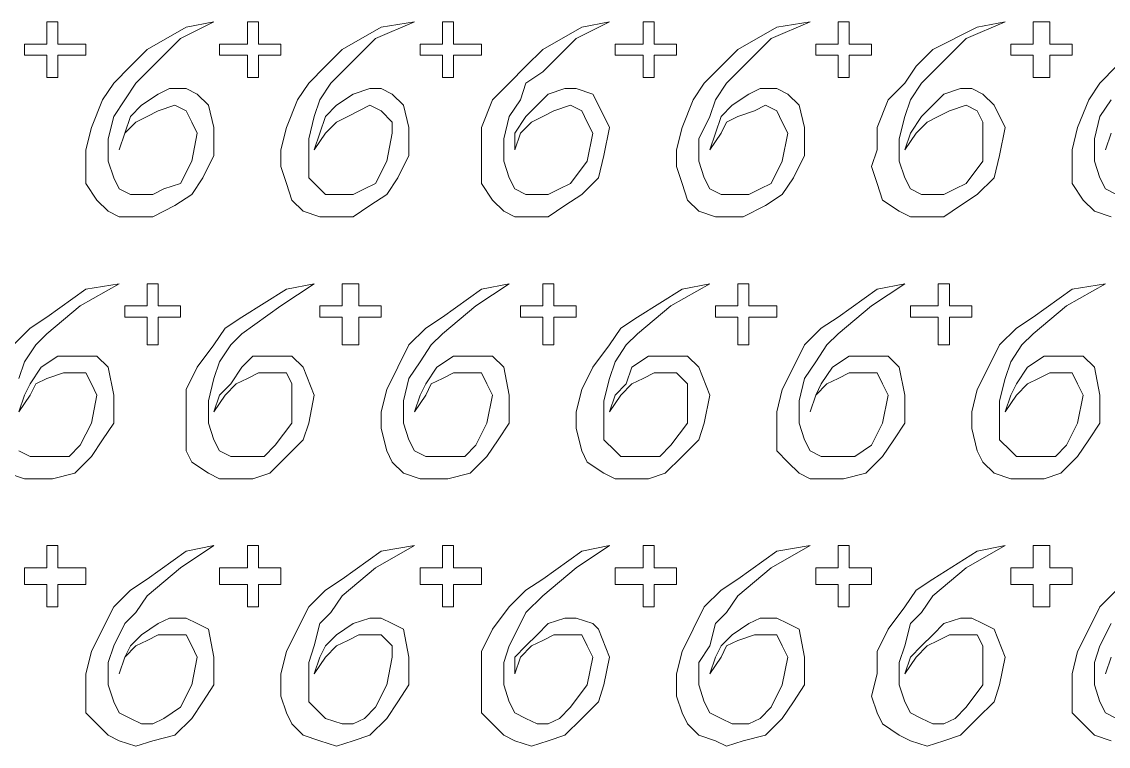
# Model space of a CAD drawing. Extents: x -66030 to 95157, y -13132 to 45879.
# Drawn here: x -6570 to -5809, y 25923 to 26431 of the extents above; entities that cross this region are included whole.
import ezdxf

# ---------------------------------------------------------------- set-up
doc = ezdxf.new("R2010")
doc.units = 0
doc.header["$LTSCALE"] = 100
doc.header["$MEASUREMENT"] = 0
doc.layers.get('0').update_dxf_attribs({"linetype": 'CONTINUOUS'})

msp = doc.modelspace()

# ---------------------------------------------------------------- linework, layer by layer
at = {"lineweight": 0}
for points in [[(-6568.48, 26415.02), (-6560.66, 26415.02), (-6552.85, 26415.02), (-6552.85, 26422.83), (-6552.85, 26430.64), (-6548.95, 26430.64), (-6545.04, 26430.64), (-6545.04, 26422.83), (-6545.04, 26415.02), (-6533.32, 26415.02), (-6525.51, 26415.02), (-6525.51, 26411.11), (-6525.51, 26407.21), (-6533.32, 26407.21), (-6545.04, 26407.21), (-6545.04, 26399.4), (-6545.04, 26391.58), (-6548.95, 26391.58), (-6552.85, 26391.58), (-6552.85, 26399.4), (-6552.85, 26407.21), (-6560.66, 26407.21), (-6568.48, 26407.21), (-6568.48, 26411.11), (-6568.48, 26415.02)], [(-6502.07, 26340.81), (-6498.17, 26352.53), (-6490.36, 26360.34), (-6482.54, 26364.24), (-6474.73, 26368.15), (-6463.02, 26372.06), (-6455.2, 26368.15), (-6451.3, 26360.34), (-6447.39, 26352.53), (-6451.3, 26333), (-6459.11, 26317.37), (-6470.83, 26313.47), (-6478.64, 26309.56), (-6486.45, 26309.56), (-6494.26, 26309.56), (-6502.07, 26313.47), (-6505.98, 26321.28), (-6509.89, 26333), (-6509.89, 26348.62), (-6505.98, 26364.24), (-6498.17, 26375.96), (-6490.36, 26387.68), (-6482.54, 26395.49), (-6459.11, 26418.93), (-6435.67, 26430.64), (-6455.2, 26426.74), (-6482.54, 26411.11), (-6494.26, 26399.4), (-6505.98, 26387.68), (-6513.79, 26375.96), (-6521.6, 26356.43), (-6525.51, 26340.81), (-6525.51, 26329.09), (-6525.51, 26317.37), (-6517.7, 26305.65), (-6509.89, 26297.84), (-6502.07, 26293.94), (-6490.36, 26293.94), (-6478.64, 26293.94), (-6463.02, 26301.75), (-6451.3, 26309.56), (-6443.49, 26321.28), (-6435.67, 26336.9), (-6435.67, 26356.43), (-6439.58, 26372.06), (-6447.39, 26379.87), (-6455.2, 26383.77), (-6466.92, 26383.77), (-6474.73, 26379.87), (-6486.45, 26372.06), (-6494.26, 26364.24), (-6498.17, 26352.53), (-6502.07, 26340.81)], [(-6431.77, 26415.02), (-6420.05, 26415.02), (-6412.24, 26415.02), (-6412.24, 26422.83), (-6412.24, 26430.64), (-6408.33, 26430.64), (-6404.43, 26430.64), (-6404.43, 26422.83), (-6404.43, 26415.02), (-6396.61, 26415.02), (-6388.8, 26415.02), (-6388.8, 26411.11), (-6388.8, 26407.21), (-6396.61, 26407.21), (-6404.43, 26407.21), (-6404.43, 26399.4), (-6404.43, 26391.58), (-6408.33, 26391.58), (-6412.24, 26391.58), (-6412.24, 26399.4), (-6412.24, 26407.21), (-6420.05, 26407.21), (-6431.77, 26407.21), (-6431.77, 26411.11), (-6431.77, 26415.02)], [(-6365.37, 26340.81), (-6357.55, 26352.53), (-6349.74, 26360.34), (-6341.93, 26364.24), (-6334.12, 26368.15), (-6326.31, 26372.06), (-6318.49, 26368.15), (-6310.68, 26360.34), (-6310.68, 26352.53), (-6314.59, 26333), (-6322.4, 26317.37), (-6330.21, 26313.47), (-6338.02, 26309.56), (-6345.84, 26309.56), (-6357.55, 26309.56), (-6361.46, 26313.47), (-6369.27, 26321.28), (-6369.27, 26333), (-6369.27, 26348.62), (-6365.37, 26364.24), (-6361.46, 26375.96), (-6353.65, 26387.68), (-6345.84, 26395.49), (-6322.4, 26418.93), (-6295.06, 26430.64), (-6318.49, 26426.74), (-6345.84, 26411.11), (-6357.55, 26399.4), (-6369.27, 26387.68), (-6377.08, 26375.96), (-6384.9, 26356.43), (-6388.8, 26340.81), (-6388.8, 26329.09), (-6384.9, 26317.37), (-6380.99, 26305.65), (-6373.18, 26297.84), (-6361.46, 26293.94), (-6349.74, 26293.94), (-6338.02, 26293.94), (-6326.31, 26301.75), (-6314.59, 26309.56), (-6306.78, 26321.28), (-6298.96, 26336.9), (-6298.96, 26356.43), (-6302.87, 26372.06), (-6310.68, 26379.87), (-6318.49, 26383.77), (-6326.31, 26383.77), (-6338.02, 26379.87), (-6349.74, 26372.06), (-6357.55, 26364.24), (-6361.46, 26352.53), (-6365.37, 26340.81)], [(-6291.15, 26415.02), (-6283.34, 26415.02), (-6275.53, 26415.02), (-6275.53, 26422.83), (-6275.53, 26430.64), (-6271.62, 26430.64), (-6267.72, 26430.64), (-6267.72, 26422.83), (-6267.72, 26415.02), (-6259.9, 26415.02), (-6248.19, 26415.02), (-6248.19, 26411.11), (-6248.19, 26407.21), (-6259.9, 26407.21), (-6267.72, 26407.21), (-6267.72, 26399.4), (-6267.72, 26391.58), (-6271.62, 26391.58), (-6275.53, 26391.58), (-6275.53, 26399.4), (-6275.53, 26407.21), (-6283.34, 26407.21), (-6291.15, 26407.21), (-6291.15, 26411.11), (-6291.15, 26415.02)], [(-6224.75, 26340.81), (-6220.85, 26352.53), (-6213.03, 26360.34), (-6205.22, 26364.24), (-6197.41, 26368.15), (-6185.69, 26372.06), (-6177.88, 26368.15), (-6173.97, 26360.34), (-6170.07, 26352.53), (-6173.97, 26333), (-6185.69, 26317.37), (-6193.5, 26313.47), (-6201.32, 26309.56), (-6209.13, 26309.56), (-6216.94, 26309.56), (-6224.75, 26313.47), (-6228.66, 26321.28), (-6232.56, 26333), (-6232.56, 26348.62), (-6228.66, 26364.24), (-6220.85, 26375.96), (-6216.94, 26387.68), (-6205.22, 26395.49), (-6181.79, 26418.93), (-6158.35, 26430.64), (-6177.88, 26426.74), (-6205.22, 26411.11), (-6216.94, 26399.4), (-6228.66, 26387.68), (-6240.37, 26375.96), (-6248.19, 26356.43), (-6248.19, 26340.81), (-6248.19, 26329.09), (-6248.19, 26317.37), (-6240.37, 26305.65), (-6232.56, 26297.84), (-6224.75, 26293.94), (-6213.03, 26293.94), (-6201.32, 26293.94), (-6189.6, 26301.75), (-6177.88, 26309.56), (-6166.16, 26321.28), (-6162.26, 26336.9), (-6158.35, 26356.43), (-6166.16, 26372.06), (-6170.07, 26379.87), (-6181.79, 26383.77), (-6189.6, 26383.77), (-6201.32, 26379.87), (-6209.13, 26372.06), (-6216.94, 26364.24), (-6224.75, 26352.53), (-6224.75, 26340.81)], [(-6154.44, 26415.02), (-6146.63, 26415.02), (-6134.91, 26415.02), (-6134.91, 26422.83), (-6134.91, 26430.64), (-6131.01, 26430.64), (-6127.1, 26430.64), (-6127.1, 26422.83), (-6127.1, 26415.02), (-6119.29, 26415.02), (-6111.48, 26415.02), (-6111.48, 26411.11), (-6111.48, 26407.21), (-6119.29, 26407.21), (-6127.1, 26407.21), (-6127.1, 26399.4), (-6127.1, 26391.58), (-6131.01, 26391.58), (-6134.91, 26391.58), (-6134.91, 26399.4), (-6134.91, 26407.21), (-6146.63, 26407.21), (-6154.44, 26407.21), (-6154.44, 26411.11), (-6154.44, 26415.02)], [(-6088.04, 26340.81), (-6080.23, 26352.53), (-6076.32, 26360.34), (-6068.51, 26364.24), (-6056.79, 26368.15), (-6048.98, 26372.06), (-6041.17, 26368.15), (-6037.26, 26360.34), (-6033.36, 26352.53), (-6037.26, 26333), (-6045.08, 26317.37), (-6052.89, 26313.47), (-6060.7, 26309.56), (-6072.42, 26309.56), (-6080.23, 26309.56), (-6088.04, 26313.47), (-6091.95, 26321.28), (-6095.85, 26333), (-6095.85, 26348.62), (-6088.04, 26364.24), (-6084.14, 26375.96), (-6076.32, 26387.68), (-6068.51, 26395.49), (-6045.08, 26418.93), (-6017.73, 26430.64), (-6041.17, 26426.74), (-6068.51, 26411.11), (-6080.23, 26399.4), (-6091.95, 26387.68), (-6099.76, 26375.96), (-6107.57, 26356.43), (-6111.48, 26340.81), (-6111.48, 26329.09), (-6107.57, 26317.37), (-6103.67, 26305.65), (-6095.85, 26297.84), (-6084.14, 26293.94), (-6076.32, 26293.94), (-6064.61, 26293.94), (-6048.98, 26301.75), (-6037.26, 26309.56), (-6029.45, 26321.28), (-6021.64, 26336.9), (-6021.64, 26356.43), (-6025.55, 26372.06), (-6033.36, 26379.87), (-6041.17, 26383.77), (-6052.89, 26383.77), (-6060.7, 26379.87), (-6072.42, 26372.06), (-6080.23, 26364.24), (-6084.14, 26352.53), (-6088.04, 26340.81)], [(-6013.83, 26415.02), (-6006.02, 26415.02), (-5998.2, 26415.02), (-5998.2, 26422.83), (-5998.2, 26430.64), (-5994.3, 26430.64), (-5990.39, 26430.64), (-5990.39, 26422.83), (-5990.39, 26415.02), (-5982.58, 26415.02), (-5974.77, 26415.02), (-5974.77, 26411.11), (-5974.77, 26407.21), (-5982.58, 26407.21), (-5990.39, 26407.21), (-5990.39, 26399.4), (-5990.39, 26391.58), (-5994.3, 26391.58), (-5998.2, 26391.58), (-5998.2, 26399.4), (-5998.2, 26407.21), (-6006.02, 26407.21), (-6013.83, 26407.21), (-6013.83, 26411.11), (-6013.83, 26415.02)], [(-5951.33, 26340.81), (-5943.52, 26352.53), (-5935.71, 26360.34), (-5927.9, 26364.24), (-5920.09, 26368.15), (-5908.37, 26372.06), (-5900.56, 26368.15), (-5896.65, 26360.34), (-5896.65, 26352.53), (-5896.65, 26333), (-5908.37, 26317.37), (-5916.18, 26313.47), (-5923.99, 26309.56), (-5931.8, 26309.56), (-5939.62, 26309.56), (-5947.43, 26313.47), (-5951.33, 26321.28), (-5955.24, 26333), (-5955.24, 26348.62), (-5951.33, 26364.24), (-5947.43, 26375.96), (-5939.62, 26387.68), (-5931.8, 26395.49), (-5908.37, 26418.93), (-5881.03, 26430.64), (-5900.56, 26426.74), (-5931.8, 26411.11), (-5943.52, 26399.4), (-5951.33, 26387.68), (-5963.05, 26375.96), (-5970.86, 26356.43), (-5970.86, 26340.81), (-5974.77, 26329.09), (-5970.86, 26317.37), (-5966.96, 26305.65), (-5955.24, 26297.84), (-5947.43, 26293.94), (-5935.71, 26293.94), (-5923.99, 26293.94), (-5912.27, 26301.75), (-5900.56, 26309.56), (-5888.84, 26321.28), (-5884.93, 26336.9), (-5881.03, 26356.43), (-5888.84, 26372.06), (-5896.65, 26379.87), (-5904.46, 26383.77), (-5912.27, 26383.77), (-5923.99, 26379.87), (-5931.8, 26372.06), (-5939.62, 26364.24), (-5947.43, 26352.53), (-5951.33, 26340.81)], [(-5877.12, 26415.02), (-5869.31, 26415.02), (-5861.5, 26415.02), (-5861.5, 26422.83), (-5861.5, 26430.64), (-5857.59, 26430.64), (-5849.78, 26430.64), (-5849.78, 26422.83), (-5849.78, 26415.02), (-5841.97, 26415.02), (-5834.15, 26415.02), (-5834.15, 26411.11), (-5834.15, 26407.21), (-5841.97, 26407.21), (-5849.78, 26407.21), (-5849.78, 26399.4), (-5849.78, 26391.58), (-5857.59, 26391.58), (-5861.5, 26391.58), (-5861.5, 26399.4), (-5861.5, 26407.21), (-5869.31, 26407.21), (-5877.12, 26407.21), (-5877.12, 26411.11), (-5877.12, 26415.02)], [(-6498.17, 26231.44), (-6490.36, 26231.44), (-6482.54, 26231.44), (-6482.54, 26239.25), (-6482.54, 26247.06), (-6478.64, 26247.06), (-6474.73, 26247.06), (-6474.73, 26239.25), (-6474.73, 26231.44), (-6466.92, 26231.44), (-6459.11, 26231.44), (-6459.11, 26227.53), (-6459.11, 26223.63), (-6466.92, 26223.63), (-6474.73, 26223.63), (-6474.73, 26211.91), (-6474.73, 26204.1), (-6478.64, 26204.1), (-6482.54, 26204.1), (-6482.54, 26211.91), (-6482.54, 26223.63), (-6490.36, 26223.63), (-6498.17, 26223.63), (-6498.17, 26227.53), (-6498.17, 26231.44)], [(-6435.67, 26157.23), (-6427.86, 26168.94), (-6420.05, 26176.76), (-6412.24, 26180.66), (-6404.43, 26184.57), (-6392.71, 26184.57), (-6384.9, 26184.57), (-6380.99, 26176.76), (-6380.99, 26168.94), (-6380.99, 26149.41), (-6392.71, 26133.79), (-6400.52, 26125.98), (-6408.33, 26125.98), (-6416.14, 26125.98), (-6423.96, 26125.98), (-6431.77, 26129.89), (-6435.67, 26137.7), (-6439.58, 26149.41), (-6439.58, 26165.04), (-6435.67, 26180.66), (-6431.77, 26192.38), (-6423.96, 26204.1), (-6416.14, 26211.91), (-6388.8, 26231.44), (-6365.37, 26247.06), (-6384.9, 26243.16), (-6416.14, 26223.63), (-6427.86, 26215.82), (-6435.67, 26204.1), (-6447.39, 26188.47), (-6455.2, 26172.85), (-6455.2, 26157.23), (-6455.2, 26145.51), (-6455.2, 26129.89), (-6451.3, 26122.07), (-6439.58, 26114.26), (-6431.77, 26110.36), (-6420.05, 26110.36), (-6408.33, 26110.36), (-6396.61, 26114.26), (-6384.9, 26125.98), (-6373.18, 26137.7), (-6369.27, 26149.41), (-6365.37, 26168.94), (-6373.18, 26188.47), (-6380.99, 26196.29), (-6388.8, 26196.29), (-6396.61, 26196.29), (-6408.33, 26196.29), (-6416.14, 26188.47), (-6423.96, 26176.76), (-6431.77, 26168.94), (-6435.67, 26157.23)], [(-6361.46, 26231.44), (-6353.65, 26231.44), (-6345.84, 26231.44), (-6345.84, 26239.25), (-6345.84, 26247.06), (-6338.02, 26247.06), (-6334.12, 26247.06), (-6334.12, 26239.25), (-6334.12, 26231.44), (-6326.31, 26231.44), (-6318.49, 26231.44), (-6318.49, 26227.53), (-6318.49, 26223.63), (-6326.31, 26223.63), (-6334.12, 26223.63), (-6334.12, 26211.91), (-6334.12, 26204.1), (-6338.02, 26204.1), (-6345.84, 26204.1), (-6345.84, 26211.91), (-6345.84, 26223.63), (-6353.65, 26223.63), (-6361.46, 26223.63), (-6361.46, 26227.53), (-6361.46, 26231.44)], [(-6295.06, 26157.23), (-6287.25, 26168.94), (-6283.34, 26176.76), (-6275.53, 26180.66), (-6267.72, 26184.57), (-6256, 26184.57), (-6248.19, 26184.57), (-6244.28, 26176.76), (-6240.37, 26168.94), (-6244.28, 26149.41), (-6252.09, 26133.79), (-6259.9, 26125.98), (-6271.62, 26125.98), (-6279.43, 26125.98), (-6287.25, 26125.98), (-6295.06, 26129.89), (-6298.96, 26137.7), (-6302.87, 26149.41), (-6302.87, 26165.04), (-6298.96, 26180.66), (-6291.15, 26192.38), (-6283.34, 26204.1), (-6275.53, 26211.91), (-6252.09, 26231.44), (-6228.66, 26247.06), (-6248.19, 26243.16), (-6275.53, 26223.63), (-6287.25, 26215.82), (-6298.96, 26204.1), (-6306.78, 26188.47), (-6314.59, 26172.85), (-6318.49, 26157.23), (-6318.49, 26145.51), (-6314.59, 26129.89), (-6310.68, 26122.07), (-6302.87, 26114.26), (-6291.15, 26110.36), (-6283.34, 26110.36), (-6271.62, 26110.36), (-6256, 26114.26), (-6244.28, 26125.98), (-6236.47, 26137.7), (-6228.66, 26149.41), (-6228.66, 26168.94), (-6232.56, 26188.47), (-6240.37, 26196.29), (-6248.19, 26196.29), (-6259.9, 26196.29), (-6267.72, 26196.29), (-6279.43, 26188.47), (-6287.25, 26176.76), (-6291.15, 26168.94), (-6295.06, 26157.23)], [(-6220.85, 26231.44), (-6213.03, 26231.44), (-6205.22, 26231.44), (-6205.22, 26239.25), (-6205.22, 26247.06), (-6201.32, 26247.06), (-6197.41, 26247.06), (-6197.41, 26239.25), (-6197.41, 26231.44), (-6189.6, 26231.44), (-6181.79, 26231.44), (-6181.79, 26227.53), (-6181.79, 26223.63), (-6189.6, 26223.63), (-6197.41, 26223.63), (-6197.41, 26211.91), (-6197.41, 26204.1), (-6201.32, 26204.1), (-6205.22, 26204.1), (-6205.22, 26211.91), (-6205.22, 26223.63), (-6213.03, 26223.63), (-6220.85, 26223.63), (-6220.85, 26227.53), (-6220.85, 26231.44)], [(-6158.35, 26157.23), (-6150.54, 26168.94), (-6142.73, 26176.76), (-6134.91, 26180.66), (-6127.1, 26184.57), (-6119.29, 26184.57), (-6111.48, 26184.57), (-6103.67, 26176.76), (-6103.67, 26168.94), (-6103.67, 26149.41), (-6115.38, 26133.79), (-6123.2, 26125.98), (-6131.01, 26125.98), (-6138.82, 26125.98), (-6150.54, 26125.98), (-6154.44, 26129.89), (-6162.26, 26137.7), (-6162.26, 26149.41), (-6162.26, 26165.04), (-6158.35, 26180.66), (-6154.44, 26192.38), (-6146.63, 26204.1), (-6138.82, 26211.91), (-6115.38, 26231.44), (-6088.04, 26247.06), (-6107.57, 26243.16), (-6138.82, 26223.63), (-6150.54, 26215.82), (-6158.35, 26204.1), (-6170.07, 26188.47), (-6177.88, 26172.85), (-6181.79, 26157.23), (-6181.79, 26145.51), (-6177.88, 26129.89), (-6173.97, 26122.07), (-6162.26, 26114.26), (-6154.44, 26110.36), (-6142.73, 26110.36), (-6131.01, 26110.36), (-6119.29, 26114.26), (-6107.57, 26125.98), (-6095.85, 26137.7), (-6091.95, 26149.41), (-6088.04, 26168.94), (-6095.85, 26188.47), (-6103.67, 26196.29), (-6111.48, 26196.29), (-6119.29, 26196.29), (-6131.01, 26196.29), (-6142.73, 26188.47), (-6146.63, 26176.76), (-6154.44, 26168.94), (-6158.35, 26157.23)], [(-6084.14, 26231.44), (-6076.32, 26231.44), (-6068.51, 26231.44), (-6068.51, 26239.25), (-6068.51, 26247.06), (-6064.61, 26247.06), (-6060.7, 26247.06), (-6060.7, 26239.25), (-6060.7, 26231.44), (-6048.98, 26231.44), (-6041.17, 26231.44), (-6041.17, 26227.53), (-6041.17, 26223.63), (-6048.98, 26223.63), (-6060.7, 26223.63), (-6060.7, 26211.91), (-6060.7, 26204.1), (-6064.61, 26204.1), (-6068.51, 26204.1), (-6068.51, 26211.91), (-6068.51, 26223.63), (-6076.32, 26223.63), (-6084.14, 26223.63), (-6084.14, 26227.53), (-6084.14, 26231.44)], [(-6017.73, 26157.23), (-6013.83, 26168.94), (-6006.02, 26176.76), (-5998.2, 26180.66), (-5990.39, 26184.57), (-5978.68, 26184.57), (-5970.86, 26184.57), (-5966.96, 26176.76), (-5963.05, 26168.94), (-5966.96, 26149.41), (-5974.77, 26133.79), (-5986.49, 26125.98), (-5994.3, 26125.98), (-6002.11, 26125.98), (-6009.92, 26125.98), (-6017.73, 26129.89), (-6021.64, 26137.7), (-6025.55, 26149.41), (-6025.55, 26165.04), (-6021.64, 26180.66), (-6013.83, 26192.38), (-6006.02, 26204.1), (-5998.2, 26211.91), (-5974.77, 26231.44), (-5951.33, 26247.06), (-5970.86, 26243.16), (-5998.2, 26223.63), (-6009.92, 26215.82), (-6021.64, 26204.1), (-6029.45, 26188.47), (-6037.26, 26172.85), (-6041.17, 26157.23), (-6041.17, 26145.51), (-6041.17, 26129.89), (-6033.36, 26122.07), (-6025.55, 26114.26), (-6017.73, 26110.36), (-6006.02, 26110.36), (-5994.3, 26110.36), (-5978.68, 26114.26), (-5966.96, 26125.98), (-5959.15, 26137.7), (-5951.33, 26149.41), (-5951.33, 26168.94), (-5955.24, 26188.47), (-5963.05, 26196.29), (-5974.77, 26196.29), (-5982.58, 26196.29), (-5990.39, 26196.29), (-6002.11, 26188.47), (-6009.92, 26176.76), (-6013.83, 26168.94), (-6017.73, 26157.23)], [(-5947.43, 26231.44), (-5935.71, 26231.44), (-5927.9, 26231.44), (-5927.9, 26239.25), (-5927.9, 26247.06), (-5923.99, 26247.06), (-5920.09, 26247.06), (-5920.09, 26239.25), (-5920.09, 26231.44), (-5912.27, 26231.44), (-5904.46, 26231.44), (-5904.46, 26227.53), (-5904.46, 26223.63), (-5912.27, 26223.63), (-5920.09, 26223.63), (-5920.09, 26211.91), (-5920.09, 26204.1), (-5923.99, 26204.1), (-5927.9, 26204.1), (-5927.9, 26211.91), (-5927.9, 26223.63), (-5935.71, 26223.63), (-5947.43, 26223.63), (-5947.43, 26227.53), (-5947.43, 26231.44)], [(-5881.03, 26157.23), (-5873.21, 26168.94), (-5865.4, 26176.76), (-5857.59, 26180.66), (-5849.78, 26184.57), (-5841.97, 26184.57), (-5834.15, 26184.57), (-5830.25, 26176.76), (-5826.34, 26168.94), (-5830.25, 26149.41), (-5838.06, 26133.79), (-5845.87, 26125.98), (-5853.68, 26125.98), (-5861.5, 26125.98), (-5873.21, 26125.98), (-5877.12, 26129.89), (-5884.93, 26137.7), (-5884.93, 26149.41), (-5884.93, 26165.04), (-5881.03, 26180.66), (-5877.12, 26192.38), (-5869.31, 26204.1), (-5861.5, 26211.91), (-5838.06, 26231.44), (-5810.72, 26247.06), (-5834.15, 26243.16), (-5861.5, 26223.63), (-5873.21, 26215.82), (-5884.93, 26204.1), (-5892.74, 26188.47), (-5900.56, 26172.85), (-5904.46, 26157.23), (-5904.46, 26145.51), (-5900.56, 26129.89), (-5896.65, 26122.07), (-5888.84, 26114.26), (-5877.12, 26110.36), (-5865.4, 26110.36), (-5853.68, 26110.36), (-5841.97, 26114.26), (-5830.25, 26125.98), (-5822.44, 26137.7), (-5814.62, 26149.41), (-5814.62, 26168.94), (-5818.53, 26188.47), (-5826.34, 26196.29), (-5834.15, 26196.29), (-5845.87, 26196.29), (-5853.68, 26196.29), (-5865.4, 26188.47), (-5873.21, 26176.76), (-5877.12, 26168.94), (-5881.03, 26157.23)], [(-6568.48, 26047.86), (-6560.66, 26047.86), (-6552.85, 26047.86), (-6552.85, 26055.67), (-6552.85, 26063.48), (-6548.95, 26063.48), (-6545.04, 26063.48), (-6545.04, 26055.67), (-6545.04, 26047.86), (-6533.32, 26047.86), (-6525.51, 26047.86), (-6525.51, 26040.05), (-6525.51, 26036.14), (-6533.32, 26036.14), (-6545.04, 26036.14), (-6545.04, 26028.33), (-6545.04, 26020.52), (-6548.95, 26020.52), (-6552.85, 26020.52), (-6552.85, 26028.33), (-6552.85, 26036.14), (-6560.66, 26036.14), (-6568.48, 26036.14), (-6568.48, 26040.05), (-6568.48, 26047.86)], [(-6502.07, 25973.65), (-6498.17, 25985.36), (-6490.36, 25993.18), (-6482.54, 25997.08), (-6474.73, 26000.99), (-6463.02, 26000.99), (-6455.2, 26000.99), (-6451.3, 25993.18), (-6447.39, 25985.36), (-6451.3, 25965.83), (-6459.11, 25950.21), (-6470.83, 25942.4), (-6478.64, 25938.49), (-6486.45, 25938.49), (-6494.26, 25942.4), (-6502.07, 25946.3), (-6505.98, 25954.12), (-6509.89, 25965.83), (-6509.89, 25981.46), (-6505.98, 25993.18), (-6498.17, 26008.8), (-6490.36, 26016.61), (-6482.54, 26028.33), (-6459.11, 26047.86), (-6435.67, 26063.48), (-6455.2, 26059.58), (-6482.54, 26040.05), (-6494.26, 26032.24), (-6505.98, 26020.52), (-6513.79, 26004.89), (-6521.6, 25989.27), (-6525.51, 25973.65), (-6525.51, 25958.02), (-6525.51, 25946.3), (-6517.7, 25938.49), (-6509.89, 25930.68), (-6502.07, 25926.77), (-6490.36, 25922.87), (-6478.64, 25926.77), (-6463.02, 25930.68), (-6451.3, 25942.4), (-6443.49, 25954.12), (-6435.67, 25965.83), (-6435.67, 25985.36), (-6439.58, 26004.89), (-6447.39, 26008.8), (-6455.2, 26012.71), (-6466.92, 26012.71), (-6474.73, 26008.8), (-6486.45, 26000.99), (-6494.26, 25993.18), (-6498.17, 25985.36), (-6502.07, 25973.65)], [(-6431.77, 26047.86), (-6420.05, 26047.86), (-6412.24, 26047.86), (-6412.24, 26055.67), (-6412.24, 26063.48), (-6408.33, 26063.48), (-6404.43, 26063.48), (-6404.43, 26055.67), (-6404.43, 26047.86), (-6396.61, 26047.86), (-6388.8, 26047.86), (-6388.8, 26040.05), (-6388.8, 26036.14), (-6396.61, 26036.14), (-6404.43, 26036.14), (-6404.43, 26028.33), (-6404.43, 26020.52), (-6408.33, 26020.52), (-6412.24, 26020.52), (-6412.24, 26028.33), (-6412.24, 26036.14), (-6420.05, 26036.14), (-6431.77, 26036.14), (-6431.77, 26040.05), (-6431.77, 26047.86)], [(-6365.37, 25973.65), (-6357.55, 25985.36), (-6349.74, 25993.18), (-6341.93, 25997.08), (-6334.12, 26000.99), (-6326.31, 26000.99), (-6318.49, 26000.99), (-6310.68, 25993.18), (-6310.68, 25985.36), (-6314.59, 25965.83), (-6322.4, 25950.21), (-6330.21, 25942.4), (-6338.02, 25938.49), (-6345.84, 25938.49), (-6357.55, 25942.4), (-6361.46, 25946.3), (-6369.27, 25954.12), (-6369.27, 25965.83), (-6369.27, 25981.46), (-6365.37, 25993.18), (-6361.46, 26008.8), (-6353.65, 26016.61), (-6345.84, 26028.33), (-6322.4, 26047.86), (-6295.06, 26063.48), (-6318.49, 26059.58), (-6345.84, 26040.05), (-6357.55, 26032.24), (-6369.27, 26020.52), (-6377.08, 26004.89), (-6384.9, 25989.27), (-6388.8, 25973.65), (-6388.8, 25958.02), (-6384.9, 25946.3), (-6380.99, 25938.49), (-6373.18, 25930.68), (-6361.46, 25926.77), (-6349.74, 25922.87), (-6338.02, 25926.77), (-6326.31, 25930.68), (-6314.59, 25942.4), (-6306.78, 25954.12), (-6298.96, 25965.83), (-6298.96, 25985.36), (-6302.87, 26004.89), (-6310.68, 26008.8), (-6318.49, 26012.71), (-6326.31, 26012.71), (-6338.02, 26008.8), (-6349.74, 26000.99), (-6357.55, 25993.18), (-6361.46, 25985.36), (-6365.37, 25973.65)], [(-6291.15, 26047.86), (-6283.34, 26047.86), (-6275.53, 26047.86), (-6275.53, 26055.67), (-6275.53, 26063.48), (-6271.62, 26063.48), (-6267.72, 26063.48), (-6267.72, 26055.67), (-6267.72, 26047.86), (-6259.9, 26047.86), (-6248.19, 26047.86), (-6248.19, 26040.05), (-6248.19, 26036.14), (-6259.9, 26036.14), (-6267.72, 26036.14), (-6267.72, 26028.33), (-6267.72, 26020.52), (-6271.62, 26020.52), (-6275.53, 26020.52), (-6275.53, 26028.33), (-6275.53, 26036.14), (-6283.34, 26036.14), (-6291.15, 26036.14), (-6291.15, 26040.05), (-6291.15, 26047.86)], [(-6224.75, 25973.65), (-6220.85, 25985.36), (-6213.03, 25993.18), (-6205.22, 25997.08), (-6197.41, 26000.99), (-6185.69, 26000.99), (-6177.88, 26000.99), (-6173.97, 25993.18), (-6170.07, 25985.36), (-6173.97, 25965.83), (-6185.69, 25950.21), (-6193.5, 25942.4), (-6201.32, 25938.49), (-6209.13, 25938.49), (-6216.94, 25942.4), (-6224.75, 25946.3), (-6228.66, 25954.12), (-6232.56, 25965.83), (-6232.56, 25981.46), (-6228.66, 25993.18), (-6220.85, 26008.8), (-6216.94, 26016.61), (-6205.22, 26028.33), (-6181.79, 26047.86), (-6158.35, 26063.48), (-6177.88, 26059.58), (-6205.22, 26040.05), (-6216.94, 26032.24), (-6228.66, 26020.52), (-6240.37, 26004.89), (-6248.19, 25989.27), (-6248.19, 25973.65), (-6248.19, 25958.02), (-6248.19, 25946.3), (-6240.37, 25938.49), (-6232.56, 25930.68), (-6224.75, 25926.77), (-6213.03, 25922.87), (-6201.32, 25926.77), (-6189.6, 25930.68), (-6177.88, 25942.4), (-6166.16, 25954.12), (-6162.26, 25965.83), (-6158.35, 25985.36), (-6166.16, 26004.89), (-6170.07, 26008.8), (-6181.79, 26012.71), (-6189.6, 26012.71), (-6201.32, 26008.8), (-6209.13, 26000.99), (-6216.94, 25993.18), (-6224.75, 25985.36), (-6224.75, 25973.65)], [(-6154.44, 26047.86), (-6146.63, 26047.86), (-6134.91, 26047.86), (-6134.91, 26055.67), (-6134.91, 26063.48), (-6131.01, 26063.48), (-6127.1, 26063.48), (-6127.1, 26055.67), (-6127.1, 26047.86), (-6119.29, 26047.86), (-6111.48, 26047.86), (-6111.48, 26040.05), (-6111.48, 26036.14), (-6119.29, 26036.14), (-6127.1, 26036.14), (-6127.1, 26028.33), (-6127.1, 26020.52), (-6131.01, 26020.52), (-6134.91, 26020.52), (-6134.91, 26028.33), (-6134.91, 26036.14), (-6146.63, 26036.14), (-6154.44, 26036.14), (-6154.44, 26040.05), (-6154.44, 26047.86)], [(-6088.04, 25973.65), (-6080.23, 25985.36), (-6076.32, 25993.18), (-6068.51, 25997.08), (-6056.79, 26000.99), (-6048.98, 26000.99), (-6041.17, 26000.99), (-6037.26, 25993.18), (-6033.36, 25985.36), (-6037.26, 25965.83), (-6045.08, 25950.21), (-6052.89, 25942.4), (-6060.7, 25938.49), (-6072.42, 25938.49), (-6080.23, 25942.4), (-6088.04, 25946.3), (-6091.95, 25954.12), (-6095.85, 25965.83), (-6095.85, 25981.46), (-6088.04, 25993.18), (-6084.14, 26008.8), (-6076.32, 26016.61), (-6068.51, 26028.33), (-6045.08, 26047.86), (-6017.73, 26063.48), (-6041.17, 26059.58), (-6068.51, 26040.05), (-6080.23, 26032.24), (-6091.95, 26020.52), (-6099.76, 26004.89), (-6107.57, 25989.27), (-6111.48, 25973.65), (-6111.48, 25958.02), (-6107.57, 25946.3), (-6103.67, 25938.49), (-6095.85, 25930.68), (-6084.14, 25926.77), (-6076.32, 25922.87), (-6064.61, 25926.77), (-6048.98, 25930.68), (-6037.26, 25942.4), (-6029.45, 25954.12), (-6021.64, 25965.83), (-6021.64, 25985.36), (-6025.55, 26004.89), (-6033.36, 26008.8), (-6041.17, 26012.71), (-6052.89, 26012.71), (-6060.7, 26008.8), (-6072.42, 26000.99), (-6080.23, 25993.18), (-6084.14, 25985.36), (-6088.04, 25973.65)], [(-6013.83, 26047.86), (-6006.02, 26047.86), (-5998.2, 26047.86), (-5998.2, 26055.67), (-5998.2, 26063.48), (-5994.3, 26063.48), (-5990.39, 26063.48), (-5990.39, 26055.67), (-5990.39, 26047.86), (-5982.58, 26047.86), (-5974.77, 26047.86), (-5974.77, 26040.05), (-5974.77, 26036.14), (-5982.58, 26036.14), (-5990.39, 26036.14), (-5990.39, 26028.33), (-5990.39, 26020.52), (-5994.3, 26020.52), (-5998.2, 26020.52), (-5998.2, 26028.33), (-5998.2, 26036.14), (-6006.02, 26036.14), (-6013.83, 26036.14), (-6013.83, 26040.05), (-6013.83, 26047.86)], [(-5951.33, 25973.65), (-5943.52, 25985.36), (-5935.71, 25993.18), (-5927.9, 25997.08), (-5920.09, 26000.99), (-5908.37, 26000.99), (-5900.56, 26000.99), (-5896.65, 25993.18), (-5896.65, 25985.36), (-5896.65, 25965.83), (-5908.37, 25950.21), (-5916.18, 25942.4), (-5923.99, 25938.49), (-5931.8, 25938.49), (-5939.62, 25942.4), (-5947.43, 25946.3), (-5951.33, 25954.12), (-5955.24, 25965.83), (-5955.24, 25981.46), (-5951.33, 25993.18), (-5947.43, 26008.8), (-5939.62, 26016.61), (-5931.8, 26028.33), (-5908.37, 26047.86), (-5881.03, 26063.48), (-5900.56, 26059.58), (-5931.8, 26040.05), (-5943.52, 26032.24), (-5951.33, 26020.52), (-5963.05, 26004.89), (-5970.86, 25989.27), (-5970.86, 25973.65), (-5974.77, 25958.02), (-5970.86, 25946.3), (-5966.96, 25938.49), (-5955.24, 25930.68), (-5947.43, 25926.77), (-5935.71, 25922.87), (-5923.99, 25926.77), (-5912.27, 25930.68), (-5900.56, 25942.4), (-5888.84, 25954.12), (-5884.93, 25965.83), (-5881.03, 25985.36), (-5888.84, 26004.89), (-5896.65, 26008.8), (-5904.46, 26012.71), (-5912.27, 26012.71), (-5923.99, 26008.8), (-5931.8, 26000.99), (-5939.62, 25993.18), (-5947.43, 25985.36), (-5951.33, 25973.65)], [(-5877.12, 26047.86), (-5869.31, 26047.86), (-5861.5, 26047.86), (-5861.5, 26055.67), (-5861.5, 26063.48), (-5857.59, 26063.48), (-5849.78, 26063.48), (-5849.78, 26055.67), (-5849.78, 26047.86), (-5841.97, 26047.86), (-5834.15, 26047.86), (-5834.15, 26040.05), (-5834.15, 26036.14), (-5841.97, 26036.14), (-5849.78, 26036.14), (-5849.78, 26028.33), (-5849.78, 26020.52), (-5857.59, 26020.52), (-5861.5, 26020.52), (-5861.5, 26028.33), (-5861.5, 26036.14), (-5869.31, 26036.14), (-5877.12, 26036.14), (-5877.12, 26040.05), (-5877.12, 26047.86)]]:
    msp.add_lwpolyline(points, close=True, dxfattribs=at)
for points in [[(-5802.91, 26399.4), (-5814.62, 26387.68), (-5822.44, 26375.96), (-5830.25, 26356.43), (-5834.15, 26340.81), (-5834.15, 26329.09), (-5834.15, 26317.37), (-5826.34, 26305.65), (-5818.53, 26297.84), (-5806.81, 26293.94)], [(-5802.91, 26309.56), (-5810.72, 26313.47), (-5814.62, 26321.28), (-5818.53, 26333), (-5818.53, 26348.62), (-5814.62, 26364.24), (-5806.81, 26375.96)], [(-5806.81, 26352.53), (-5810.72, 26340.81), (-5810.72, 26340.81), (-5806.81, 26352.53)], [(-6572.38, 26180.66), (-6568.48, 26192.38), (-6560.66, 26204.1), (-6552.85, 26211.91), (-6529.42, 26231.44), (-6502.07, 26247.06), (-6525.51, 26243.16), (-6552.85, 26223.63), (-6564.57, 26215.82), (-6576.29, 26204.1)], [(-6580.19, 26114.26), (-6568.48, 26110.36), (-6556.76, 26110.36), (-6548.95, 26110.36), (-6533.32, 26114.26), (-6521.6, 26125.98), (-6513.79, 26137.7), (-6505.98, 26149.41), (-6505.98, 26168.94), (-6509.89, 26188.47), (-6517.7, 26196.29), (-6525.51, 26196.29), (-6537.23, 26196.29), (-6545.04, 26196.29), (-6556.76, 26188.47), (-6564.57, 26176.76), (-6568.48, 26168.94), (-6572.38, 26157.23)], [(-6572.38, 26157.23), (-6564.57, 26168.94), (-6560.66, 26176.76), (-6552.85, 26180.66), (-6541.13, 26184.57), (-6533.32, 26184.57), (-6525.51, 26184.57), (-6521.6, 26176.76), (-6517.7, 26168.94), (-6521.6, 26149.41), (-6529.42, 26133.79), (-6537.23, 26125.98), (-6545.04, 26125.98), (-6556.76, 26125.98), (-6564.57, 26125.98), (-6572.38, 26129.89)], [(-5802.91, 26032.24), (-5814.62, 26020.52), (-5822.44, 26004.89), (-5830.25, 25989.27), (-5834.15, 25973.65), (-5834.15, 25958.02), (-5834.15, 25946.3), (-5826.34, 25938.49), (-5818.53, 25930.68), (-5806.81, 25926.77)], [(-5802.91, 25942.4), (-5810.72, 25946.3), (-5814.62, 25954.12), (-5818.53, 25965.83), (-5818.53, 25981.46), (-5814.62, 25993.18), (-5806.81, 26008.8)], [(-5806.81, 25985.36), (-5810.72, 25973.65), (-5810.72, 25973.65), (-5806.81, 25985.36)]]:
    msp.add_lwpolyline(points, dxfattribs=at)

doc.saveas('drawing.dxf')
